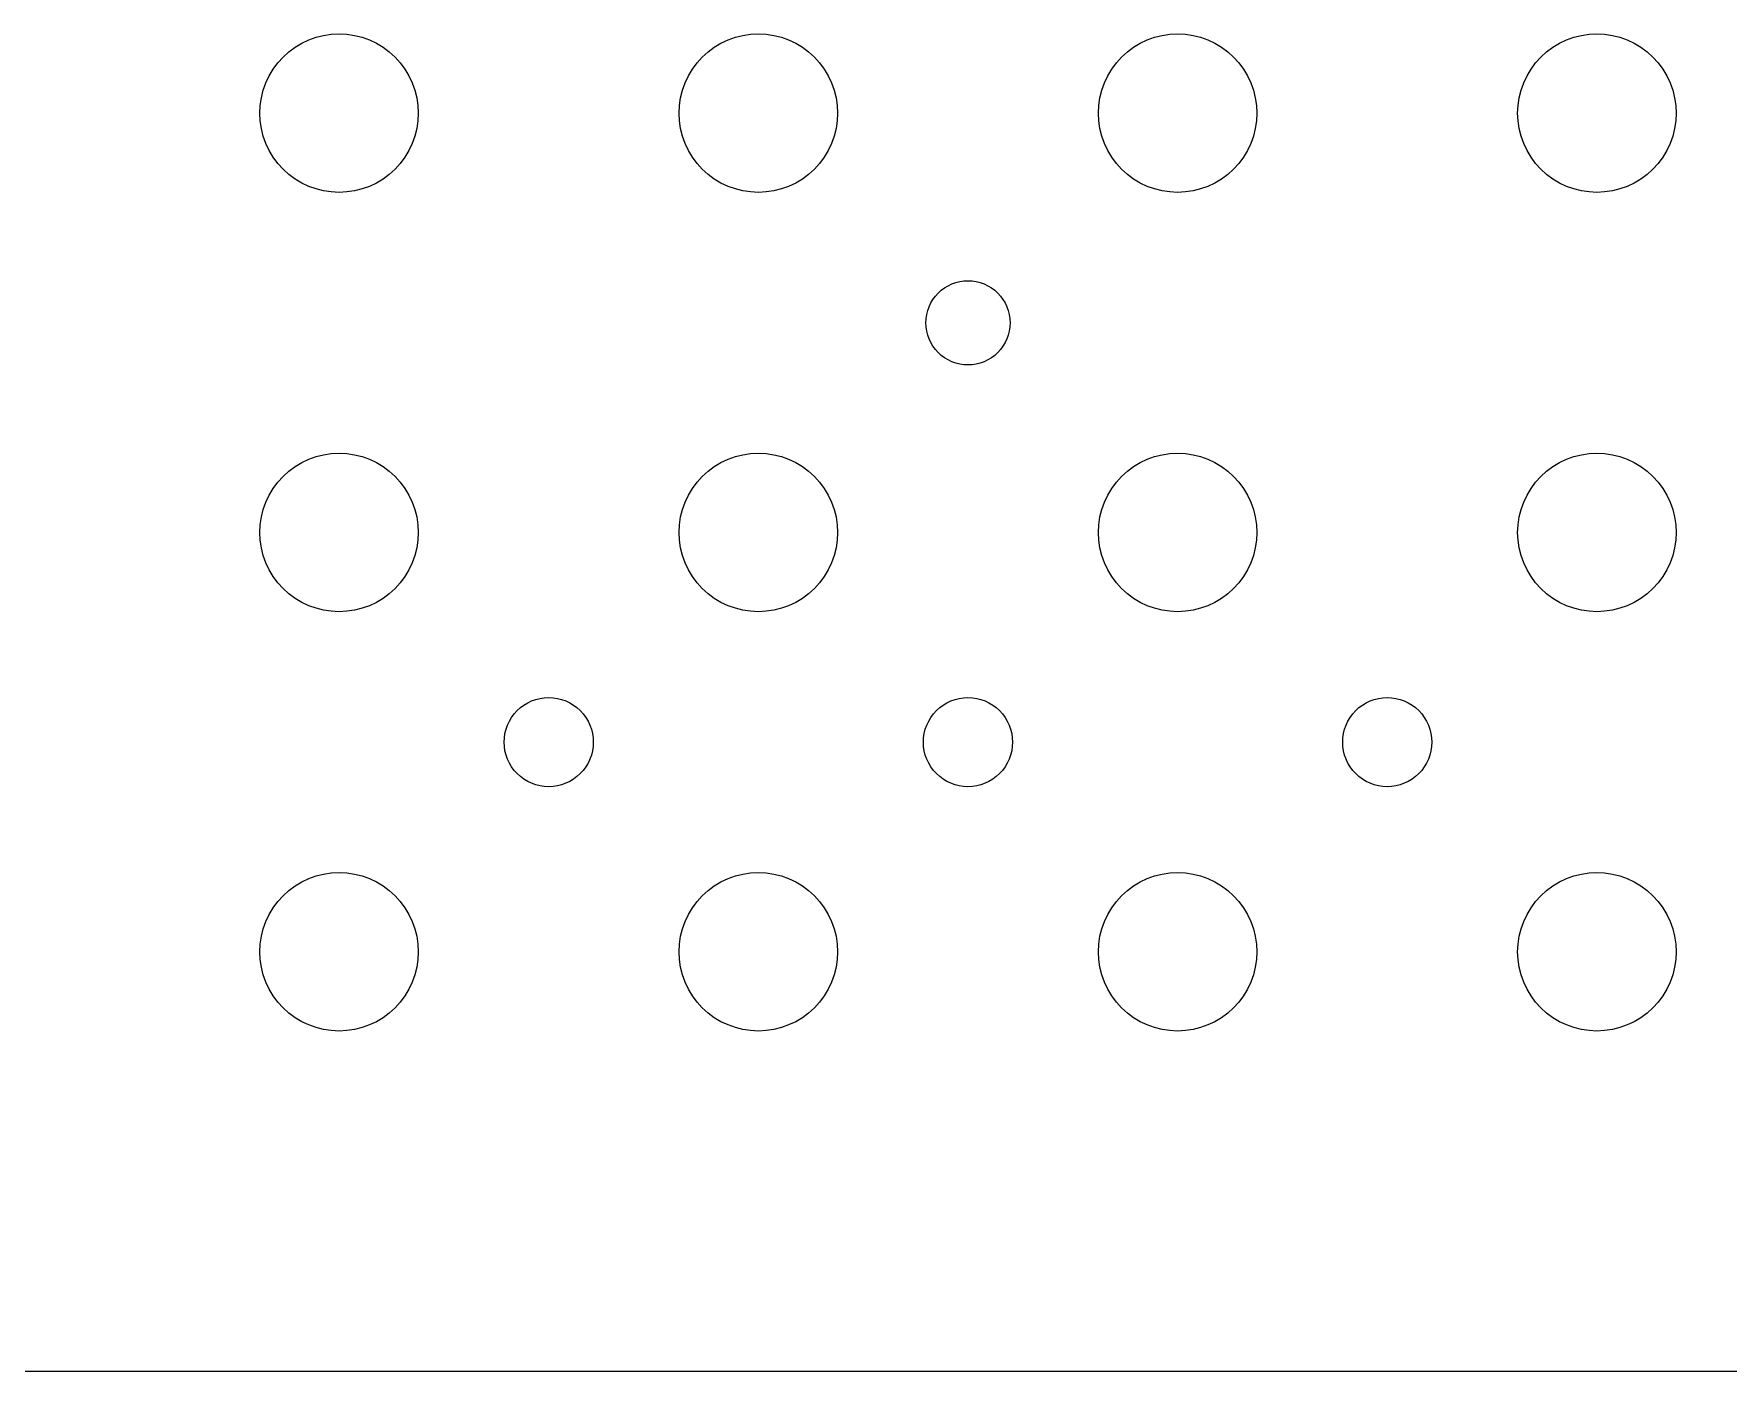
# Model space of a CAD drawing. Header units: metres. Extents: x 0 to 432, y 0 to 178.
# Drawn here: x 108.5 to 211.2, y 0 to 81 of the extents above; entities that cross this region are included whole.
import ezdxf

# ---------------------------------------------------------------- set-up
doc = ezdxf.new("R2010")
doc.units = ezdxf.units.M

msp = doc.modelspace()

# ---------------------------------------------------------------- linework, layer by layer
for p, q in [((123.955, 79.9104), (124.333, 80.191)), ((124.333, 80.191), (124.737, 80.4332)), ((124.737, 80.4332), (125.163, 80.6346)), ((125.163, 80.6346), (125.607, 80.7933)), ((125.607, 80.7933), (126.064, 80.9078)), ((126.064, 80.9078), (126.529, 80.9769)), ((126.529, 80.9769), (127, 81)), ((127, 81), (127.47, 80.9769)), ((127.47, 80.9769), (127.936, 80.9078)), ((127.936, 80.9078), (128.393, 80.7933)), ((128.393, 80.7933), (128.837, 80.6346)), ((128.837, 80.6346), (129.263, 80.4332)), ((129.263, 80.4332), (129.667, 80.191)), ((129.667, 80.191), (130.045, 79.9104)), ((149.355, 79.9104), (149.733, 80.191)), ((149.733, 80.191), (150.137, 80.4332)), ((150.137, 80.4332), (150.563, 80.6346)), ((150.563, 80.6346), (151.007, 80.7933)), ((151.007, 80.7933), (151.464, 80.9078)), ((151.464, 80.9078), (151.93, 80.9769)), ((151.93, 80.9769), (152.4, 81)), ((152.4, 81), (152.87, 80.9769)), ((152.87, 80.9769), (153.336, 80.9078)), ((153.336, 80.9078), (153.793, 80.7933)), ((153.793, 80.7933), (154.237, 80.6346)), ((154.237, 80.6346), (154.663, 80.4332)), ((154.663, 80.4332), (155.067, 80.191)), ((155.067, 80.191), (155.445, 79.9104)), ((174.755, 79.9104), (175.133, 80.191)), ((175.133, 80.191), (175.537, 80.4332)), ((175.537, 80.4332), (175.963, 80.6346)), ((175.963, 80.6346), (176.407, 80.7933)), ((176.407, 80.7933), (176.864, 80.9078)), ((176.864, 80.9078), (177.329, 80.9769)), ((177.329, 80.9769), (177.8, 81)), ((177.8, 81), (178.27, 80.9769)), ((178.27, 80.9769), (178.736, 80.9078)), ((178.736, 80.9078), (179.193, 80.7933)), ((179.193, 80.7933), (179.637, 80.6346)), ((179.637, 80.6346), (180.063, 80.4332)), ((180.063, 80.4332), (180.467, 80.191)), ((180.467, 80.191), (180.845, 79.9104)), ((200.155, 79.9104), (200.533, 80.191)), ((200.533, 80.191), (200.937, 80.4332)), ((200.937, 80.4332), (201.363, 80.6346)), ((201.363, 80.6346), (201.807, 80.7933)), ((201.807, 80.7933), (202.264, 80.9078)), ((202.264, 80.9078), (202.73, 80.9769)), ((202.73, 80.9769), (203.2, 81)), ((203.2, 81), (203.67, 80.9769)), ((203.67, 80.9769), (204.136, 80.9078)), ((204.136, 80.9078), (204.593, 80.7933)), ((204.593, 80.7933), (205.037, 80.6346)), ((205.037, 80.6346), (205.463, 80.4332)), ((205.463, 80.4332), (205.867, 80.191)), ((205.867, 80.191), (206.245, 79.9104)), ((123.009, 78.8667), (123.29, 79.2451)), ((123.29, 79.2451), (123.606, 79.5941)), ((123.606, 79.5941), (123.955, 79.9104)), ((130.045, 79.9104), (130.394, 79.5941)), ((130.394, 79.5941), (130.71, 79.2451)), ((130.71, 79.2451), (130.991, 78.8667)), ((148.409, 78.8667), (148.69, 79.2451)), ((148.69, 79.2451), (149.006, 79.5941)), ((149.006, 79.5941), (149.355, 79.9104)), ((155.445, 79.9104), (155.794, 79.5941)), ((155.794, 79.5941), (156.11, 79.2451)), ((156.11, 79.2451), (156.391, 78.8667)), ((173.809, 78.8667), (174.09, 79.2451)), ((174.09, 79.2451), (174.406, 79.5941)), ((174.406, 79.5941), (174.755, 79.9104)), ((180.845, 79.9104), (181.194, 79.5941)), ((181.194, 79.5941), (181.51, 79.2451)), ((181.51, 79.2451), (181.791, 78.8667)), ((199.209, 78.8667), (199.49, 79.2451)), ((199.49, 79.2451), (199.806, 79.5941)), ((199.806, 79.5941), (200.155, 79.9104)), ((206.245, 79.9104), (206.594, 79.5941)), ((206.594, 79.5941), (206.91, 79.2451)), ((206.91, 79.2451), (207.191, 78.8667)), ((122.407, 77.5934), (122.565, 78.0369)), ((122.565, 78.0369), (122.767, 78.4627)), ((122.767, 78.4627), (123.009, 78.8667)), ((130.991, 78.8667), (131.233, 78.4627)), ((131.233, 78.4627), (131.435, 78.0369)), ((131.435, 78.0369), (131.593, 77.5934)), ((147.807, 77.5934), (147.965, 78.0369)), ((147.965, 78.0369), (148.167, 78.4627)), ((148.167, 78.4627), (148.409, 78.8667)), ((156.391, 78.8667), (156.633, 78.4627)), ((156.633, 78.4627), (156.835, 78.0369)), ((156.835, 78.0369), (156.993, 77.5934)), ((173.207, 77.5934), (173.365, 78.0369)), ((173.365, 78.0369), (173.567, 78.4627)), ((173.567, 78.4627), (173.809, 78.8667)), ((181.791, 78.8667), (182.033, 78.4627)), ((182.033, 78.4627), (182.235, 78.0369)), ((182.235, 78.0369), (182.393, 77.5934)), ((198.607, 77.5934), (198.765, 78.0369)), ((198.765, 78.0369), (198.967, 78.4627)), ((198.967, 78.4627), (199.209, 78.8667)), ((207.191, 78.8667), (207.433, 78.4627)), ((207.433, 78.4627), (207.635, 78.0369)), ((207.635, 78.0369), (207.793, 77.5934)), ((122.223, 76.6705), (122.292, 77.1364)), ((122.292, 77.1364), (122.407, 77.5934)), ((131.593, 77.5934), (131.708, 77.1364)), ((131.708, 77.1364), (131.777, 76.6705)), ((147.623, 76.6705), (147.692, 77.1364)), ((147.692, 77.1364), (147.807, 77.5934)), ((156.993, 77.5934), (157.108, 77.1364)), ((157.108, 77.1364), (157.177, 76.6705)), ((173.023, 76.6705), (173.092, 77.1364)), ((173.092, 77.1364), (173.207, 77.5934)), ((182.393, 77.5934), (182.508, 77.1364)), ((182.508, 77.1364), (182.577, 76.6705)), ((198.423, 76.6705), (198.492, 77.1364)), ((198.492, 77.1364), (198.607, 77.5934)), ((207.793, 77.5934), (207.908, 77.1364)), ((207.908, 77.1364), (207.977, 76.6705)), ((122.2, 76.2), (122.223, 76.6705)), ((122.223, 75.7295), (122.2, 76.2)), ((131.777, 76.6705), (131.8, 76.2)), ((131.8, 76.2), (131.777, 75.7295)), ((147.6, 76.2), (147.623, 76.6705)), ((147.623, 75.7295), (147.6, 76.2)), ((157.177, 76.6705), (157.2, 76.2)), ((157.2, 76.2), (157.177, 75.7295)), ((173, 76.2), (173.023, 76.6705)), ((173.023, 75.7295), (173, 76.2)), ((182.577, 76.6705), (182.6, 76.2)), ((182.6, 76.2), (182.577, 75.7295)), ((198.4, 76.2), (198.423, 76.6705)), ((198.423, 75.7295), (198.4, 76.2)), ((207.977, 76.6705), (208, 76.2)), ((208, 76.2), (207.977, 75.7295)), ((122.292, 75.2636), (122.223, 75.7295)), ((122.407, 74.8066), (122.292, 75.2636)), ((131.708, 75.2636), (131.593, 74.8066)), ((131.777, 75.7295), (131.708, 75.2636)), ((147.692, 75.2636), (147.623, 75.7295)), ((147.807, 74.8066), (147.692, 75.2636)), ((157.108, 75.2636), (156.993, 74.8066)), ((157.177, 75.7295), (157.108, 75.2636)), ((173.092, 75.2636), (173.023, 75.7295)), ((173.207, 74.8066), (173.092, 75.2636)), ((182.508, 75.2636), (182.393, 74.8066)), ((182.577, 75.7295), (182.508, 75.2636)), ((198.492, 75.2636), (198.423, 75.7295)), ((198.607, 74.8066), (198.492, 75.2636)), ((207.908, 75.2636), (207.793, 74.8066)), ((207.977, 75.7295), (207.908, 75.2636)), ((122.565, 74.3631), (122.407, 74.8066)), ((122.767, 73.9373), (122.565, 74.3631)), ((123.009, 73.5332), (122.767, 73.9373)), ((131.233, 73.9373), (130.991, 73.5332)), ((131.435, 74.3631), (131.233, 73.9373)), ((131.593, 74.8066), (131.435, 74.3631)), ((147.965, 74.3631), (147.807, 74.8066)), ((148.167, 73.9373), (147.965, 74.3631)), ((148.409, 73.5332), (148.167, 73.9373)), ((156.633, 73.9373), (156.391, 73.5332)), ((156.835, 74.3631), (156.633, 73.9373)), ((156.993, 74.8066), (156.835, 74.3631)), ((173.365, 74.3631), (173.207, 74.8066)), ((173.567, 73.9373), (173.365, 74.3631)), ((173.809, 73.5332), (173.567, 73.9373)), ((182.033, 73.9373), (181.791, 73.5332)), ((182.235, 74.3631), (182.033, 73.9373)), ((182.393, 74.8066), (182.235, 74.3631)), ((198.765, 74.3631), (198.607, 74.8066)), ((198.967, 73.9373), (198.765, 74.3631)), ((199.209, 73.5332), (198.967, 73.9373)), ((207.433, 73.9373), (207.191, 73.5332)), ((207.635, 74.3631), (207.433, 73.9373)), ((207.793, 74.8066), (207.635, 74.3631)), ((123.29, 73.1549), (123.009, 73.5332)), ((123.606, 72.8059), (123.29, 73.1549)), ((130.71, 73.1549), (130.394, 72.8059)), ((130.991, 73.5332), (130.71, 73.1549)), ((148.69, 73.1549), (148.409, 73.5332)), ((149.006, 72.8059), (148.69, 73.1549)), ((156.11, 73.1549), (155.794, 72.8059)), ((156.391, 73.5332), (156.11, 73.1549)), ((174.09, 73.1549), (173.809, 73.5332)), ((174.406, 72.8059), (174.09, 73.1549)), ((181.51, 73.1549), (181.194, 72.8059)), ((181.791, 73.5332), (181.51, 73.1549)), ((199.49, 73.1549), (199.209, 73.5332)), ((199.806, 72.8059), (199.49, 73.1549)), ((206.91, 73.1549), (206.594, 72.8059)), ((207.191, 73.5332), (206.91, 73.1549)), ((123.955, 72.4895), (123.606, 72.8059)), ((124.333, 72.2089), (123.955, 72.4895)), ((124.737, 71.9668), (124.333, 72.2089)), ((125.163, 71.7654), (124.737, 71.9668)), ((129.263, 71.9668), (128.837, 71.7654)), ((129.667, 72.2089), (129.263, 71.9668)), ((130.045, 72.4895), (129.667, 72.2089)), ((130.394, 72.8059), (130.045, 72.4895)), ((149.355, 72.4895), (149.006, 72.8059)), ((149.733, 72.2089), (149.355, 72.4895)), ((150.137, 71.9668), (149.733, 72.2089)), ((150.563, 71.7654), (150.137, 71.9668)), ((154.663, 71.9668), (154.237, 71.7654)), ((155.067, 72.2089), (154.663, 71.9668)), ((155.445, 72.4895), (155.067, 72.2089)), ((155.794, 72.8059), (155.445, 72.4895)), ((174.755, 72.4895), (174.406, 72.8059)), ((175.133, 72.2089), (174.755, 72.4895)), ((175.537, 71.9668), (175.133, 72.2089)), ((175.963, 71.7654), (175.537, 71.9668)), ((180.063, 71.9668), (179.637, 71.7654)), ((180.467, 72.2089), (180.063, 71.9668)), ((180.845, 72.4895), (180.467, 72.2089)), ((181.194, 72.8059), (180.845, 72.4895)), ((200.155, 72.4895), (199.806, 72.8059)), ((200.533, 72.2089), (200.155, 72.4895)), ((200.937, 71.9668), (200.533, 72.2089)), ((201.363, 71.7654), (200.937, 71.9668)), ((205.463, 71.9668), (205.037, 71.7654)), ((205.867, 72.2089), (205.463, 71.9668)), ((206.245, 72.4895), (205.867, 72.2089)), ((206.594, 72.8059), (206.245, 72.4895)), ((125.607, 71.6067), (125.163, 71.7654)), ((126.064, 71.4922), (125.607, 71.6067)), ((126.529, 71.4231), (126.064, 71.4922)), ((127, 71.4), (126.529, 71.4231)), ((127.47, 71.4231), (127, 71.4)), ((127.936, 71.4922), (127.47, 71.4231)), ((128.393, 71.6067), (127.936, 71.4922)), ((128.837, 71.7654), (128.393, 71.6067)), ((151.007, 71.6067), (150.563, 71.7654)), ((151.464, 71.4922), (151.007, 71.6067)), ((151.93, 71.4231), (151.464, 71.4922)), ((152.4, 71.4), (151.93, 71.4231)), ((152.87, 71.4231), (152.4, 71.4)), ((153.336, 71.4922), (152.87, 71.4231)), ((153.793, 71.6067), (153.336, 71.4922)), ((154.237, 71.7654), (153.793, 71.6067)), ((176.407, 71.6067), (175.963, 71.7654)), ((176.864, 71.4922), (176.407, 71.6067)), ((177.329, 71.4231), (176.864, 71.4922)), ((177.8, 71.4), (177.329, 71.4231)), ((178.27, 71.4231), (177.8, 71.4)), ((178.736, 71.4922), (178.27, 71.4231)), ((179.193, 71.6067), (178.736, 71.4922)), ((179.637, 71.7654), (179.193, 71.6067)), ((201.807, 71.6067), (201.363, 71.7654)), ((202.264, 71.4922), (201.807, 71.6067)), ((202.73, 71.4231), (202.264, 71.4922)), ((203.2, 71.4), (202.73, 71.4231)), ((203.67, 71.4231), (203.2, 71.4)), ((204.136, 71.4922), (203.67, 71.4231)), ((204.593, 71.6067), (204.136, 71.4922)), ((205.037, 71.7654), (204.593, 71.6067)), ((163.683, 65.6202), (163.898, 65.7489)), ((163.898, 65.7489), (164.124, 65.8559)), ((164.124, 65.8559), (164.36, 65.9402)), ((164.36, 65.9402), (164.603, 66.001)), ((164.603, 66.001), (164.85, 66.0377)), ((164.85, 66.0377), (165.1, 66.05)), ((165.1, 66.05), (165.35, 66.0377)), ((165.35, 66.0377), (165.597, 66.001)), ((165.597, 66.001), (165.84, 65.9402)), ((165.84, 65.9402), (166.076, 65.8559)), ((166.076, 65.8559), (166.302, 65.7489)), ((166.302, 65.7489), (166.517, 65.6202)), ((162.744, 64.4758), (162.851, 64.7021)), ((162.851, 64.7021), (162.98, 64.9167)), ((162.98, 64.9167), (163.129, 65.1177)), ((163.129, 65.1177), (163.297, 65.3031)), ((163.297, 65.3031), (163.482, 65.4712)), ((163.482, 65.4712), (163.683, 65.6202)), ((166.517, 65.6202), (166.718, 65.4712)), ((166.718, 65.4712), (166.903, 65.3031)), ((166.903, 65.3031), (167.071, 65.1177)), ((167.071, 65.1177), (167.22, 64.9167)), ((167.22, 64.9167), (167.349, 64.7021)), ((167.349, 64.7021), (167.456, 64.4758)), ((162.55, 63.5), (162.562, 63.7499)), ((162.562, 63.7499), (162.599, 63.9975)), ((162.599, 63.9975), (162.66, 64.2402)), ((162.66, 64.2402), (162.744, 64.4758)), ((167.456, 64.4758), (167.54, 64.2402)), ((167.54, 64.2402), (167.601, 63.9975)), ((167.601, 63.9975), (167.638, 63.7499)), ((167.638, 63.7499), (167.65, 63.5)), ((162.562, 63.25), (162.55, 63.5)), ((162.599, 63.0025), (162.562, 63.25)), ((162.66, 62.7598), (162.599, 63.0025)), ((162.744, 62.5242), (162.66, 62.7598)), ((167.54, 62.7598), (167.456, 62.5242)), ((167.601, 63.0025), (167.54, 62.7598)), ((167.638, 63.25), (167.601, 63.0025)), ((167.65, 63.5), (167.638, 63.25)), ((162.851, 62.2979), (162.744, 62.5242)), ((162.98, 62.0833), (162.851, 62.2979)), ((163.129, 61.8823), (162.98, 62.0833)), ((163.297, 61.6969), (163.129, 61.8823)), ((163.482, 61.5288), (163.297, 61.6969)), ((166.903, 61.6969), (166.718, 61.5288)), ((167.071, 61.8823), (166.903, 61.6969)), ((167.22, 62.0833), (167.071, 61.8823)), ((167.349, 62.2979), (167.22, 62.0833)), ((167.456, 62.5242), (167.349, 62.2979)), ((163.683, 61.3797), (163.482, 61.5288)), ((163.898, 61.2511), (163.683, 61.3797)), ((164.124, 61.1441), (163.898, 61.2511)), ((164.36, 61.0598), (164.124, 61.1441)), ((164.603, 60.999), (164.36, 61.0598)), ((164.85, 60.9623), (164.603, 60.999)), ((165.1, 60.95), (164.85, 60.9623)), ((165.35, 60.9623), (165.1, 60.95)), ((165.597, 60.999), (165.35, 60.9623)), ((165.84, 61.0598), (165.597, 60.999)), ((166.076, 61.1441), (165.84, 61.0598)), ((166.302, 61.2511), (166.076, 61.1441)), ((166.517, 61.3797), (166.302, 61.2511)), ((166.718, 61.5288), (166.517, 61.3797)), ((125.607, 55.3933), (126.064, 55.5078)), ((126.064, 55.5078), (126.529, 55.5769)), ((126.529, 55.5769), (127, 55.6)), ((127, 55.6), (127.47, 55.5769)), ((127.47, 55.5769), (127.936, 55.5078)), ((127.936, 55.5078), (128.393, 55.3933)), ((151.007, 55.3933), (151.464, 55.5078)), ((151.464, 55.5078), (151.93, 55.5769)), ((151.93, 55.5769), (152.4, 55.6)), ((152.4, 55.6), (152.87, 55.5769)), ((152.87, 55.5769), (153.336, 55.5078)), ((153.336, 55.5078), (153.793, 55.3933)), ((176.407, 55.3933), (176.864, 55.5078)), ((176.864, 55.5078), (177.329, 55.5769)), ((177.329, 55.5769), (177.8, 55.6)), ((177.8, 55.6), (178.27, 55.5769)), ((178.27, 55.5769), (178.736, 55.5078)), ((178.736, 55.5078), (179.193, 55.3933)), ((201.807, 55.3933), (202.264, 55.5078)), ((202.264, 55.5078), (202.73, 55.5769)), ((202.73, 55.5769), (203.2, 55.6)), ((203.2, 55.6), (203.67, 55.5769)), ((203.67, 55.5769), (204.136, 55.5078)), ((204.136, 55.5078), (204.593, 55.3933)), ((123.606, 54.1941), (123.955, 54.5104)), ((123.955, 54.5104), (124.333, 54.791)), ((124.333, 54.791), (124.737, 55.0332)), ((124.737, 55.0332), (125.163, 55.2346)), ((125.163, 55.2346), (125.607, 55.3933)), ((128.393, 55.3933), (128.837, 55.2346)), ((128.837, 55.2346), (129.263, 55.0332)), ((129.263, 55.0332), (129.667, 54.791)), ((129.667, 54.791), (130.045, 54.5104)), ((130.045, 54.5104), (130.394, 54.1941)), ((149.006, 54.1941), (149.355, 54.5104)), ((149.355, 54.5104), (149.733, 54.791)), ((149.733, 54.791), (150.137, 55.0332)), ((150.137, 55.0332), (150.563, 55.2346)), ((150.563, 55.2346), (151.007, 55.3933)), ((153.793, 55.3933), (154.237, 55.2346)), ((154.237, 55.2346), (154.663, 55.0332)), ((154.663, 55.0332), (155.067, 54.791)), ((155.067, 54.791), (155.445, 54.5104)), ((155.445, 54.5104), (155.794, 54.1941)), ((174.406, 54.1941), (174.755, 54.5104)), ((174.755, 54.5104), (175.133, 54.791)), ((175.133, 54.791), (175.537, 55.0332)), ((175.537, 55.0332), (175.963, 55.2346)), ((175.963, 55.2346), (176.407, 55.3933)), ((179.193, 55.3933), (179.637, 55.2346)), ((179.637, 55.2346), (180.063, 55.0332)), ((180.063, 55.0332), (180.467, 54.791)), ((180.467, 54.791), (180.845, 54.5104)), ((180.845, 54.5104), (181.194, 54.1941)), ((199.806, 54.1941), (200.155, 54.5104)), ((200.155, 54.5104), (200.533, 54.791)), ((200.533, 54.791), (200.937, 55.0332)), ((200.937, 55.0332), (201.363, 55.2346)), ((201.363, 55.2346), (201.807, 55.3933)), ((204.593, 55.3933), (205.037, 55.2346)), ((205.037, 55.2346), (205.463, 55.0332)), ((205.463, 55.0332), (205.867, 54.791)), ((205.867, 54.791), (206.245, 54.5104)), ((206.245, 54.5104), (206.594, 54.1941)), ((122.767, 53.0627), (123.009, 53.4667)), ((123.009, 53.4667), (123.29, 53.8451)), ((123.29, 53.8451), (123.606, 54.1941)), ((130.394, 54.1941), (130.71, 53.8451)), ((130.71, 53.8451), (130.991, 53.4667)), ((130.991, 53.4667), (131.233, 53.0627)), ((148.167, 53.0627), (148.409, 53.4667)), ((148.409, 53.4667), (148.69, 53.8451)), ((148.69, 53.8451), (149.006, 54.1941)), ((155.794, 54.1941), (156.11, 53.8451)), ((156.11, 53.8451), (156.391, 53.4667)), ((156.391, 53.4667), (156.633, 53.0627)), ((173.567, 53.0627), (173.809, 53.4667)), ((173.809, 53.4667), (174.09, 53.8451)), ((174.09, 53.8451), (174.406, 54.1941)), ((181.194, 54.1941), (181.51, 53.8451)), ((181.51, 53.8451), (181.791, 53.4667)), ((181.791, 53.4667), (182.033, 53.0627)), ((198.967, 53.0627), (199.209, 53.4667)), ((199.209, 53.4667), (199.49, 53.8451)), ((199.49, 53.8451), (199.806, 54.1941)), ((206.594, 54.1941), (206.91, 53.8451)), ((206.91, 53.8451), (207.191, 53.4667)), ((207.191, 53.4667), (207.433, 53.0627)), ((122.407, 52.1934), (122.565, 52.6369)), ((122.565, 52.6369), (122.767, 53.0627)), ((131.233, 53.0627), (131.435, 52.6369)), ((131.435, 52.6369), (131.593, 52.1934)), ((147.807, 52.1934), (147.965, 52.6369)), ((147.965, 52.6369), (148.167, 53.0627)), ((156.633, 53.0627), (156.835, 52.6369)), ((156.835, 52.6369), (156.993, 52.1934)), ((173.207, 52.1934), (173.365, 52.6369)), ((173.365, 52.6369), (173.567, 53.0627)), ((182.033, 53.0627), (182.235, 52.6369)), ((182.235, 52.6369), (182.393, 52.1934)), ((198.607, 52.1934), (198.765, 52.6369)), ((198.765, 52.6369), (198.967, 53.0627)), ((207.433, 53.0627), (207.635, 52.6369)), ((207.635, 52.6369), (207.793, 52.1934)), ((122.223, 51.2705), (122.292, 51.7364)), ((122.292, 51.7364), (122.407, 52.1934)), ((131.593, 52.1934), (131.708, 51.7364)), ((131.708, 51.7364), (131.777, 51.2705)), ((147.623, 51.2705), (147.692, 51.7364)), ((147.692, 51.7364), (147.807, 52.1934)), ((156.993, 52.1934), (157.108, 51.7364)), ((157.108, 51.7364), (157.177, 51.2705)), ((173.023, 51.2705), (173.092, 51.7364)), ((173.092, 51.7364), (173.207, 52.1934)), ((182.393, 52.1934), (182.508, 51.7364)), ((182.508, 51.7364), (182.577, 51.2705)), ((198.423, 51.2705), (198.492, 51.7364)), ((198.492, 51.7364), (198.607, 52.1934)), ((207.793, 52.1934), (207.908, 51.7364)), ((207.908, 51.7364), (207.977, 51.2705)), ((122.2, 50.8), (122.223, 51.2705)), ((122.223, 50.3295), (122.2, 50.8)), ((122.292, 49.8636), (122.223, 50.3295)), ((131.777, 50.3295), (131.708, 49.8636)), ((131.777, 51.2705), (131.8, 50.8)), ((131.8, 50.8), (131.777, 50.3295)), ((147.6, 50.8), (147.623, 51.2705)), ((147.623, 50.3295), (147.6, 50.8)), ((147.692, 49.8636), (147.623, 50.3295)), ((157.177, 50.3295), (157.108, 49.8636)), ((157.177, 51.2705), (157.2, 50.8)), ((157.2, 50.8), (157.177, 50.3295)), ((173, 50.8), (173.023, 51.2705)), ((173.023, 50.3295), (173, 50.8)), ((173.092, 49.8636), (173.023, 50.3295)), ((182.577, 50.3295), (182.508, 49.8636)), ((182.577, 51.2705), (182.6, 50.8)), ((182.6, 50.8), (182.577, 50.3295)), ((198.4, 50.8), (198.423, 51.2705)), ((198.423, 50.3295), (198.4, 50.8)), ((198.492, 49.8636), (198.423, 50.3295)), ((207.977, 50.3295), (207.908, 49.8636)), ((207.977, 51.2705), (208, 50.8)), ((208, 50.8), (207.977, 50.3295)), ((122.407, 49.4066), (122.292, 49.8636)), ((122.565, 48.9631), (122.407, 49.4066)), ((131.593, 49.4066), (131.435, 48.9631)), ((131.708, 49.8636), (131.593, 49.4066)), ((147.807, 49.4066), (147.692, 49.8636)), ((147.965, 48.9631), (147.807, 49.4066)), ((156.993, 49.4066), (156.835, 48.9631)), ((157.108, 49.8636), (156.993, 49.4066)), ((173.207, 49.4066), (173.092, 49.8636)), ((173.365, 48.9631), (173.207, 49.4066)), ((182.393, 49.4066), (182.235, 48.9631)), ((182.508, 49.8636), (182.393, 49.4066)), ((198.607, 49.4066), (198.492, 49.8636)), ((198.765, 48.9631), (198.607, 49.4066)), ((207.793, 49.4066), (207.635, 48.9631)), ((207.908, 49.8636), (207.793, 49.4066)), ((122.767, 48.5373), (122.565, 48.9631)), ((123.009, 48.1333), (122.767, 48.5373)), ((131.233, 48.5373), (130.991, 48.1333)), ((131.435, 48.9631), (131.233, 48.5373)), ((148.167, 48.5373), (147.965, 48.9631)), ((148.409, 48.1333), (148.167, 48.5373)), ((156.633, 48.5373), (156.391, 48.1333)), ((156.835, 48.9631), (156.633, 48.5373)), ((173.567, 48.5373), (173.365, 48.9631)), ((173.809, 48.1333), (173.567, 48.5373)), ((182.033, 48.5373), (181.791, 48.1333)), ((182.235, 48.9631), (182.033, 48.5373)), ((198.967, 48.5373), (198.765, 48.9631)), ((199.209, 48.1333), (198.967, 48.5373)), ((207.433, 48.5373), (207.191, 48.1333)), ((207.635, 48.9631), (207.433, 48.5373)), ((123.29, 47.7549), (123.009, 48.1333)), ((123.606, 47.4059), (123.29, 47.7549)), ((123.955, 47.0895), (123.606, 47.4059)), ((130.394, 47.4059), (130.045, 47.0895)), ((130.71, 47.7549), (130.394, 47.4059)), ((130.991, 48.1333), (130.71, 47.7549)), ((148.69, 47.7549), (148.409, 48.1333)), ((149.006, 47.4059), (148.69, 47.7549)), ((149.355, 47.0895), (149.006, 47.4059)), ((155.794, 47.4059), (155.445, 47.0895)), ((156.11, 47.7549), (155.794, 47.4059)), ((156.391, 48.1333), (156.11, 47.7549)), ((174.09, 47.7549), (173.809, 48.1333)), ((174.406, 47.4059), (174.09, 47.7549)), ((174.755, 47.0895), (174.406, 47.4059)), ((181.194, 47.4059), (180.845, 47.0895)), ((181.51, 47.7549), (181.194, 47.4059)), ((181.791, 48.1333), (181.51, 47.7549)), ((199.49, 47.7549), (199.209, 48.1333)), ((199.806, 47.4059), (199.49, 47.7549)), ((200.155, 47.0895), (199.806, 47.4059)), ((206.594, 47.4059), (206.245, 47.0895)), ((206.91, 47.7549), (206.594, 47.4059)), ((207.191, 48.1333), (206.91, 47.7549)), ((124.333, 46.8089), (123.955, 47.0895)), ((124.737, 46.5668), (124.333, 46.8089)), ((125.163, 46.3654), (124.737, 46.5668)), ((125.607, 46.2067), (125.163, 46.3654)), ((126.064, 46.0922), (125.607, 46.2067)), ((128.393, 46.2067), (127.936, 46.0922)), ((128.837, 46.3654), (128.393, 46.2067)), ((129.263, 46.5668), (128.837, 46.3654)), ((129.667, 46.8089), (129.263, 46.5668)), ((130.045, 47.0895), (129.667, 46.8089)), ((149.733, 46.8089), (149.355, 47.0895)), ((150.137, 46.5668), (149.733, 46.8089)), ((150.563, 46.3654), (150.137, 46.5668)), ((151.007, 46.2067), (150.563, 46.3654)), ((151.464, 46.0922), (151.007, 46.2067)), ((153.793, 46.2067), (153.336, 46.0922)), ((154.237, 46.3654), (153.793, 46.2067)), ((154.663, 46.5668), (154.237, 46.3654)), ((155.067, 46.8089), (154.663, 46.5668)), ((155.445, 47.0895), (155.067, 46.8089)), ((175.133, 46.8089), (174.755, 47.0895)), ((175.537, 46.5668), (175.133, 46.8089)), ((175.963, 46.3654), (175.537, 46.5668)), ((176.407, 46.2067), (175.963, 46.3654)), ((176.864, 46.0922), (176.407, 46.2067)), ((179.193, 46.2067), (178.736, 46.0922)), ((179.637, 46.3654), (179.193, 46.2067)), ((180.063, 46.5668), (179.637, 46.3654)), ((180.467, 46.8089), (180.063, 46.5668)), ((180.845, 47.0895), (180.467, 46.8089)), ((200.533, 46.8089), (200.155, 47.0895)), ((200.937, 46.5668), (200.533, 46.8089)), ((201.363, 46.3654), (200.937, 46.5668)), ((201.807, 46.2067), (201.363, 46.3654)), ((202.264, 46.0922), (201.807, 46.2067)), ((204.593, 46.2067), (204.136, 46.0922)), ((205.037, 46.3654), (204.593, 46.2067)), ((205.463, 46.5668), (205.037, 46.3654)), ((205.867, 46.8089), (205.463, 46.5668)), ((206.245, 47.0895), (205.867, 46.8089)), ((126.529, 46.0231), (126.064, 46.0922)), ((127, 46), (126.529, 46.0231)), ((127.47, 46.0231), (127, 46)), ((127.936, 46.0922), (127.47, 46.0231)), ((151.93, 46.0231), (151.464, 46.0922)), ((152.4, 46), (151.93, 46.0231)), ((152.87, 46.0231), (152.4, 46)), ((153.336, 46.0922), (152.87, 46.0231)), ((177.329, 46.0231), (176.864, 46.0922)), ((177.8, 46), (177.329, 46.0231)), ((178.27, 46.0231), (177.8, 46)), ((178.736, 46.0922), (178.27, 46.0231)), ((202.73, 46.0231), (202.264, 46.0922)), ((203.2, 46), (202.73, 46.0231)), ((203.67, 46.0231), (203.2, 46)), ((204.136, 46.0922), (203.67, 46.0231)), ((137.791, 40.0092), (137.987, 40.1871)), ((137.987, 40.1871), (138.2, 40.345)), ((138.2, 40.345), (138.427, 40.4812)), ((138.427, 40.4812), (138.667, 40.5945)), ((138.667, 40.5945), (138.916, 40.6837)), ((138.916, 40.6837), (139.173, 40.7481)), ((139.173, 40.7481), (139.435, 40.787)), ((139.435, 40.787), (139.7, 40.8)), ((139.7, 40.8), (139.965, 40.787)), ((139.965, 40.787), (140.227, 40.7481)), ((140.227, 40.7481), (140.484, 40.6837)), ((140.484, 40.6837), (140.733, 40.5945)), ((140.733, 40.5945), (140.973, 40.4812)), ((140.973, 40.4812), (141.2, 40.345)), ((141.2, 40.345), (141.413, 40.1871)), ((141.413, 40.1871), (141.609, 40.0092)), ((163.191, 40.0092), (163.387, 40.1871)), ((163.387, 40.1871), (163.6, 40.345)), ((163.6, 40.345), (163.827, 40.4812)), ((163.827, 40.4812), (164.067, 40.5945)), ((164.067, 40.5945), (164.316, 40.6837)), ((164.316, 40.6837), (164.573, 40.7481)), ((164.573, 40.7481), (164.835, 40.787)), ((164.835, 40.787), (165.1, 40.8)), ((165.1, 40.8), (165.365, 40.787)), ((165.365, 40.787), (165.627, 40.7481)), ((165.627, 40.7481), (165.884, 40.6837)), ((165.884, 40.6837), (166.133, 40.5945)), ((166.133, 40.5945), (166.373, 40.4812)), ((166.373, 40.4812), (166.6, 40.345)), ((166.6, 40.345), (166.813, 40.1871)), ((166.813, 40.1871), (167.009, 40.0092)), ((188.591, 40.0092), (188.787, 40.1871)), ((188.787, 40.1871), (189, 40.345)), ((189, 40.345), (189.227, 40.4812)), ((189.227, 40.4812), (189.467, 40.5945)), ((189.467, 40.5945), (189.716, 40.6837)), ((189.716, 40.6837), (189.973, 40.7481)), ((189.973, 40.7481), (190.235, 40.787)), ((190.235, 40.787), (190.5, 40.8)), ((190.5, 40.8), (190.765, 40.787)), ((190.765, 40.787), (191.027, 40.7481)), ((191.027, 40.7481), (191.284, 40.6837)), ((191.284, 40.6837), (191.533, 40.5945)), ((191.533, 40.5945), (191.773, 40.4812)), ((191.773, 40.4812), (192, 40.345)), ((192, 40.345), (192.213, 40.1871)), ((192.213, 40.1871), (192.409, 40.0092)), ((137.116, 38.8838), (137.206, 39.1332)), ((137.206, 39.1332), (137.319, 39.3728)), ((137.319, 39.3728), (137.455, 39.6)), ((137.455, 39.6), (137.613, 39.8129)), ((137.613, 39.8129), (137.791, 40.0092)), ((141.609, 40.0092), (141.787, 39.8129)), ((141.787, 39.8129), (141.945, 39.6)), ((141.945, 39.6), (142.081, 39.3728)), ((142.081, 39.3728), (142.194, 39.1332)), ((142.194, 39.1332), (142.284, 38.8838)), ((162.516, 38.8838), (162.606, 39.1332)), ((162.606, 39.1332), (162.719, 39.3728)), ((162.719, 39.3728), (162.855, 39.6)), ((162.855, 39.6), (163.013, 39.8129)), ((163.013, 39.8129), (163.191, 40.0092)), ((167.009, 40.0092), (167.187, 39.8129)), ((167.187, 39.8129), (167.345, 39.6)), ((167.345, 39.6), (167.481, 39.3728)), ((167.481, 39.3728), (167.594, 39.1332)), ((167.594, 39.1332), (167.684, 38.8838)), ((187.916, 38.8838), (188.006, 39.1332)), ((188.006, 39.1332), (188.119, 39.3728)), ((188.119, 39.3728), (188.255, 39.6)), ((188.255, 39.6), (188.413, 39.8129)), ((188.413, 39.8129), (188.591, 40.0092)), ((192.409, 40.0092), (192.587, 39.8129)), ((192.587, 39.8129), (192.745, 39.6)), ((192.745, 39.6), (192.881, 39.3728)), ((192.881, 39.3728), (192.994, 39.1332)), ((192.994, 39.1332), (193.084, 38.8838)), ((137, 38.1), (137.013, 38.3646)), ((137.013, 37.8353), (137, 38.1)), ((137.013, 38.3646), (137.052, 38.6267)), ((137.052, 38.6267), (137.116, 38.8838)), ((142.284, 38.8838), (142.348, 38.6267)), ((142.348, 38.6267), (142.387, 38.3646)), ((142.387, 38.3646), (142.4, 38.1)), ((142.4, 38.1), (142.387, 37.8353)), ((162.4, 38.1), (162.413, 38.3646)), ((162.413, 37.8353), (162.4, 38.1)), ((162.413, 38.3646), (162.452, 38.6267)), ((162.452, 38.6267), (162.516, 38.8838)), ((167.684, 38.8838), (167.748, 38.6267)), ((167.748, 38.6267), (167.787, 38.3646)), ((167.787, 38.3646), (167.8, 38.1)), ((167.8, 38.1), (167.787, 37.8353)), ((187.8, 38.1), (187.813, 38.3646)), ((187.813, 37.8353), (187.8, 38.1)), ((187.813, 38.3646), (187.852, 38.6267)), ((187.852, 38.6267), (187.916, 38.8838)), ((193.084, 38.8838), (193.148, 38.6267)), ((193.148, 38.6267), (193.187, 38.3646)), ((193.187, 38.3646), (193.2, 38.1)), ((193.2, 38.1), (193.187, 37.8353)), ((137.052, 37.5732), (137.013, 37.8353)), ((137.116, 37.3162), (137.052, 37.5732)), ((137.206, 37.0667), (137.116, 37.3162)), ((137.319, 36.8272), (137.206, 37.0667)), ((142.194, 37.0667), (142.081, 36.8272)), ((142.284, 37.3162), (142.194, 37.0667)), ((142.348, 37.5732), (142.284, 37.3162)), ((142.387, 37.8353), (142.348, 37.5732)), ((162.452, 37.5732), (162.413, 37.8353)), ((162.516, 37.3162), (162.452, 37.5732)), ((162.606, 37.0667), (162.516, 37.3162)), ((162.719, 36.8272), (162.606, 37.0667)), ((167.594, 37.0667), (167.481, 36.8272)), ((167.684, 37.3162), (167.594, 37.0667)), ((167.748, 37.5732), (167.684, 37.3162)), ((167.787, 37.8353), (167.748, 37.5732)), ((187.852, 37.5732), (187.813, 37.8353)), ((187.916, 37.3162), (187.852, 37.5732)), ((188.006, 37.0667), (187.916, 37.3162)), ((188.119, 36.8272), (188.006, 37.0667)), ((192.994, 37.0667), (192.881, 36.8272)), ((193.084, 37.3162), (192.994, 37.0667)), ((193.148, 37.5732), (193.084, 37.3162)), ((193.187, 37.8353), (193.148, 37.5732)), ((137.455, 36.6), (137.319, 36.8272)), ((137.613, 36.3871), (137.455, 36.6)), ((137.791, 36.1908), (137.613, 36.3871)), ((137.987, 36.0129), (137.791, 36.1908)), ((138.2, 35.855), (137.987, 36.0129)), ((141.413, 36.0129), (141.2, 35.855)), ((141.609, 36.1908), (141.413, 36.0129)), ((141.787, 36.3871), (141.609, 36.1908)), ((141.945, 36.6), (141.787, 36.3871)), ((142.081, 36.8272), (141.945, 36.6)), ((162.855, 36.6), (162.719, 36.8272)), ((163.013, 36.3871), (162.855, 36.6)), ((163.191, 36.1908), (163.013, 36.3871)), ((163.387, 36.0129), (163.191, 36.1908)), ((163.6, 35.855), (163.387, 36.0129)), ((166.813, 36.0129), (166.6, 35.855)), ((167.009, 36.1908), (166.813, 36.0129)), ((167.187, 36.3871), (167.009, 36.1908)), ((167.345, 36.6), (167.187, 36.3871)), ((167.481, 36.8272), (167.345, 36.6)), ((188.255, 36.6), (188.119, 36.8272)), ((188.413, 36.3871), (188.255, 36.6)), ((188.591, 36.1908), (188.413, 36.3871)), ((188.787, 36.0129), (188.591, 36.1908)), ((189, 35.855), (188.787, 36.0129)), ((192.213, 36.0129), (192, 35.855)), ((192.409, 36.1908), (192.213, 36.0129)), ((192.587, 36.3871), (192.409, 36.1908)), ((192.745, 36.6), (192.587, 36.3871)), ((192.881, 36.8272), (192.745, 36.6)), ((138.427, 35.7188), (138.2, 35.855)), ((138.667, 35.6055), (138.427, 35.7188)), ((138.916, 35.5163), (138.667, 35.6055)), ((139.173, 35.4519), (138.916, 35.5163)), ((139.435, 35.413), (139.173, 35.4519)), ((139.7, 35.4), (139.435, 35.413)), ((139.965, 35.413), (139.7, 35.4)), ((140.227, 35.4519), (139.965, 35.413)), ((140.484, 35.5163), (140.227, 35.4519)), ((140.733, 35.6055), (140.484, 35.5163)), ((140.973, 35.7188), (140.733, 35.6055)), ((141.2, 35.855), (140.973, 35.7188)), ((163.827, 35.7188), (163.6, 35.855)), ((164.067, 35.6055), (163.827, 35.7188)), ((164.316, 35.5163), (164.067, 35.6055)), ((164.573, 35.4519), (164.316, 35.5163)), ((164.835, 35.413), (164.573, 35.4519)), ((165.1, 35.4), (164.835, 35.413)), ((165.365, 35.413), (165.1, 35.4)), ((165.627, 35.4519), (165.365, 35.413)), ((165.884, 35.5163), (165.627, 35.4519)), ((166.133, 35.6055), (165.884, 35.5163)), ((166.373, 35.7188), (166.133, 35.6055)), ((166.6, 35.855), (166.373, 35.7188)), ((189.227, 35.7188), (189, 35.855)), ((189.467, 35.6055), (189.227, 35.7188)), ((189.716, 35.5163), (189.467, 35.6055)), ((189.973, 35.4519), (189.716, 35.5163)), ((190.235, 35.413), (189.973, 35.4519)), ((190.5, 35.4), (190.235, 35.413)), ((190.765, 35.413), (190.5, 35.4)), ((191.027, 35.4519), (190.765, 35.413)), ((191.284, 35.5163), (191.027, 35.4519)), ((191.533, 35.6055), (191.284, 35.5163)), ((191.773, 35.7188), (191.533, 35.6055)), ((192, 35.855), (191.773, 35.7188)), ((124.737, 29.6332), (125.163, 29.8346)), ((125.163, 29.8346), (125.607, 29.9933)), ((125.607, 29.9933), (126.064, 30.1078)), ((126.064, 30.1078), (126.529, 30.1769)), ((126.529, 30.1769), (127, 30.2)), ((127, 30.2), (127.47, 30.1769)), ((127.47, 30.1769), (127.936, 30.1078)), ((127.936, 30.1078), (128.393, 29.9933)), ((128.393, 29.9933), (128.837, 29.8346)), ((128.837, 29.8346), (129.263, 29.6332)), ((150.137, 29.6332), (150.563, 29.8346)), ((150.563, 29.8346), (151.007, 29.9933)), ((151.007, 29.9933), (151.464, 30.1078)), ((151.464, 30.1078), (151.93, 30.1769)), ((151.93, 30.1769), (152.4, 30.2)), ((152.4, 30.2), (152.87, 30.1769)), ((152.87, 30.1769), (153.336, 30.1078)), ((153.336, 30.1078), (153.793, 29.9933)), ((153.793, 29.9933), (154.237, 29.8346)), ((154.237, 29.8346), (154.663, 29.6332)), ((175.537, 29.6332), (175.963, 29.8346)), ((175.963, 29.8346), (176.407, 29.9933)), ((176.407, 29.9933), (176.864, 30.1078)), ((176.864, 30.1078), (177.329, 30.1769)), ((177.329, 30.1769), (177.8, 30.2)), ((177.8, 30.2), (178.27, 30.1769)), ((178.27, 30.1769), (178.736, 30.1078)), ((178.736, 30.1078), (179.193, 29.9933)), ((179.193, 29.9933), (179.637, 29.8346)), ((179.637, 29.8346), (180.063, 29.6332)), ((200.937, 29.6332), (201.363, 29.8346)), ((201.363, 29.8346), (201.807, 29.9933)), ((201.807, 29.9933), (202.264, 30.1078)), ((202.264, 30.1078), (202.73, 30.1769)), ((202.73, 30.1769), (203.2, 30.2)), ((203.2, 30.2), (203.67, 30.1769)), ((203.67, 30.1769), (204.136, 30.1078)), ((204.136, 30.1078), (204.593, 29.9933)), ((204.593, 29.9933), (205.037, 29.8346)), ((205.037, 29.8346), (205.463, 29.6332)), ((123.29, 28.4451), (123.606, 28.7941)), ((123.606, 28.7941), (123.955, 29.1104)), ((123.955, 29.1104), (124.333, 29.3911)), ((124.333, 29.3911), (124.737, 29.6332)), ((129.263, 29.6332), (129.667, 29.3911)), ((129.667, 29.3911), (130.045, 29.1104)), ((130.045, 29.1104), (130.394, 28.7941)), ((130.394, 28.7941), (130.71, 28.4451)), ((148.69, 28.4451), (149.006, 28.7941)), ((149.006, 28.7941), (149.355, 29.1104)), ((149.355, 29.1104), (149.733, 29.3911)), ((149.733, 29.3911), (150.137, 29.6332)), ((154.663, 29.6332), (155.067, 29.3911)), ((155.067, 29.3911), (155.445, 29.1104)), ((155.445, 29.1104), (155.794, 28.7941)), ((155.794, 28.7941), (156.11, 28.4451)), ((174.09, 28.4451), (174.406, 28.7941)), ((174.406, 28.7941), (174.755, 29.1104)), ((174.755, 29.1104), (175.133, 29.3911)), ((175.133, 29.3911), (175.537, 29.6332)), ((180.063, 29.6332), (180.467, 29.3911)), ((180.467, 29.3911), (180.845, 29.1104)), ((180.845, 29.1104), (181.194, 28.7941)), ((181.194, 28.7941), (181.51, 28.4451)), ((199.49, 28.4451), (199.806, 28.7941)), ((199.806, 28.7941), (200.155, 29.1104)), ((200.155, 29.1104), (200.533, 29.3911)), ((200.533, 29.3911), (200.937, 29.6332)), ((205.463, 29.6332), (205.867, 29.3911)), ((205.867, 29.3911), (206.245, 29.1104)), ((206.245, 29.1104), (206.594, 28.7941)), ((206.594, 28.7941), (206.91, 28.4451)), ((122.767, 27.6627), (123.009, 28.0667)), ((123.009, 28.0667), (123.29, 28.4451)), ((130.71, 28.4451), (130.991, 28.0667)), ((130.991, 28.0667), (131.233, 27.6627)), ((148.167, 27.6627), (148.409, 28.0667)), ((148.409, 28.0667), (148.69, 28.4451)), ((156.11, 28.4451), (156.391, 28.0667)), ((156.391, 28.0667), (156.633, 27.6627)), ((173.567, 27.6627), (173.809, 28.0667)), ((173.809, 28.0667), (174.09, 28.4451)), ((181.51, 28.4451), (181.791, 28.0667)), ((181.791, 28.0667), (182.033, 27.6627)), ((198.967, 27.6627), (199.209, 28.0667)), ((199.209, 28.0667), (199.49, 28.4451)), ((206.91, 28.4451), (207.191, 28.0667)), ((207.191, 28.0667), (207.433, 27.6627)), ((122.292, 26.3364), (122.407, 26.7934)), ((122.407, 26.7934), (122.565, 27.2369)), ((122.565, 27.2369), (122.767, 27.6627)), ((131.233, 27.6627), (131.435, 27.2369)), ((131.435, 27.2369), (131.593, 26.7934)), ((131.593, 26.7934), (131.708, 26.3364)), ((147.692, 26.3364), (147.807, 26.7934)), ((147.807, 26.7934), (147.965, 27.2369)), ((147.965, 27.2369), (148.167, 27.6627)), ((156.633, 27.6627), (156.835, 27.2369)), ((156.835, 27.2369), (156.993, 26.7934)), ((156.993, 26.7934), (157.108, 26.3364)), ((173.092, 26.3364), (173.207, 26.7934)), ((173.207, 26.7934), (173.365, 27.2369)), ((173.365, 27.2369), (173.567, 27.6627)), ((182.033, 27.6627), (182.235, 27.2369)), ((182.235, 27.2369), (182.393, 26.7934)), ((182.393, 26.7934), (182.508, 26.3364)), ((198.492, 26.3364), (198.607, 26.7934)), ((198.607, 26.7934), (198.765, 27.2369)), ((198.765, 27.2369), (198.967, 27.6627)), ((207.433, 27.6627), (207.635, 27.2369)), ((207.635, 27.2369), (207.793, 26.7934)), ((207.793, 26.7934), (207.908, 26.3364)), ((122.2, 25.4), (122.223, 25.8705)), ((122.223, 25.8705), (122.292, 26.3364)), ((131.708, 26.3364), (131.777, 25.8705)), ((131.777, 25.8705), (131.8, 25.4)), ((147.6, 25.4), (147.623, 25.8705)), ((147.623, 25.8705), (147.692, 26.3364)), ((157.108, 26.3364), (157.177, 25.8705)), ((157.177, 25.8705), (157.2, 25.4)), ((173, 25.4), (173.023, 25.8705)), ((173.023, 25.8705), (173.092, 26.3364)), ((182.508, 26.3364), (182.577, 25.8705)), ((182.577, 25.8705), (182.6, 25.4)), ((198.4, 25.4), (198.423, 25.8705)), ((198.423, 25.8705), (198.492, 26.3364)), ((207.908, 26.3364), (207.977, 25.8705)), ((207.977, 25.8705), (208, 25.4)), ((122.223, 24.9295), (122.2, 25.4)), ((122.292, 24.4636), (122.223, 24.9295)), ((131.777, 24.9295), (131.708, 24.4636)), ((131.8, 25.4), (131.777, 24.9295)), ((147.623, 24.9295), (147.6, 25.4)), ((147.692, 24.4636), (147.623, 24.9295)), ((157.177, 24.9295), (157.108, 24.4636)), ((157.2, 25.4), (157.177, 24.9295)), ((173.023, 24.9295), (173, 25.4)), ((173.092, 24.4636), (173.023, 24.9295)), ((182.577, 24.9295), (182.508, 24.4636)), ((182.6, 25.4), (182.577, 24.9295)), ((198.423, 24.9295), (198.4, 25.4)), ((198.492, 24.4636), (198.423, 24.9295)), ((207.977, 24.9295), (207.908, 24.4636)), ((208, 25.4), (207.977, 24.9295)), ((122.407, 24.0066), (122.292, 24.4636)), ((122.565, 23.5631), (122.407, 24.0066)), ((131.593, 24.0066), (131.435, 23.5631)), ((131.708, 24.4636), (131.593, 24.0066)), ((147.807, 24.0066), (147.692, 24.4636)), ((147.965, 23.5631), (147.807, 24.0066)), ((156.993, 24.0066), (156.835, 23.5631)), ((157.108, 24.4636), (156.993, 24.0066)), ((173.207, 24.0066), (173.092, 24.4636)), ((173.365, 23.5631), (173.207, 24.0066)), ((182.393, 24.0066), (182.235, 23.5631)), ((182.508, 24.4636), (182.393, 24.0066)), ((198.607, 24.0066), (198.492, 24.4636)), ((198.765, 23.5631), (198.607, 24.0066)), ((207.793, 24.0066), (207.635, 23.5631)), ((207.908, 24.4636), (207.793, 24.0066)), ((122.767, 23.1373), (122.565, 23.5631)), ((123.009, 22.7333), (122.767, 23.1373)), ((123.29, 22.3549), (123.009, 22.7333)), ((130.991, 22.7333), (130.71, 22.3549)), ((131.233, 23.1373), (130.991, 22.7333)), ((131.435, 23.5631), (131.233, 23.1373)), ((148.167, 23.1373), (147.965, 23.5631)), ((148.409, 22.7333), (148.167, 23.1373)), ((148.69, 22.3549), (148.409, 22.7333)), ((156.391, 22.7333), (156.11, 22.3549)), ((156.633, 23.1373), (156.391, 22.7333)), ((156.835, 23.5631), (156.633, 23.1373)), ((173.567, 23.1373), (173.365, 23.5631)), ((173.809, 22.7333), (173.567, 23.1373)), ((174.09, 22.3549), (173.809, 22.7333)), ((181.791, 22.7333), (181.51, 22.3549)), ((182.033, 23.1373), (181.791, 22.7333)), ((182.235, 23.5631), (182.033, 23.1373)), ((198.967, 23.1373), (198.765, 23.5631)), ((199.209, 22.7333), (198.967, 23.1373)), ((199.49, 22.3549), (199.209, 22.7333)), ((207.191, 22.7333), (206.91, 22.3549)), ((207.433, 23.1373), (207.191, 22.7333)), ((207.635, 23.5631), (207.433, 23.1373)), ((123.606, 22.0059), (123.29, 22.3549)), ((123.955, 21.6895), (123.606, 22.0059)), ((124.333, 21.4089), (123.955, 21.6895)), ((130.045, 21.6895), (129.667, 21.4089)), ((130.394, 22.0059), (130.045, 21.6895)), ((130.71, 22.3549), (130.394, 22.0059)), ((149.006, 22.0059), (148.69, 22.3549)), ((149.355, 21.6895), (149.006, 22.0059)), ((149.733, 21.4089), (149.355, 21.6895)), ((155.445, 21.6895), (155.067, 21.4089)), ((155.794, 22.0059), (155.445, 21.6895)), ((156.11, 22.3549), (155.794, 22.0059)), ((174.406, 22.0059), (174.09, 22.3549)), ((174.755, 21.6895), (174.406, 22.0059)), ((175.133, 21.4089), (174.755, 21.6895)), ((180.845, 21.6895), (180.467, 21.4089)), ((181.194, 22.0059), (180.845, 21.6895)), ((181.51, 22.3549), (181.194, 22.0059)), ((199.806, 22.0059), (199.49, 22.3549)), ((200.155, 21.6895), (199.806, 22.0059)), ((200.533, 21.4089), (200.155, 21.6895)), ((206.245, 21.6895), (205.867, 21.4089)), ((206.594, 22.0059), (206.245, 21.6895)), ((206.91, 22.3549), (206.594, 22.0059)), ((124.737, 21.1668), (124.333, 21.4089)), ((125.163, 20.9654), (124.737, 21.1668)), ((125.607, 20.8067), (125.163, 20.9654)), ((126.064, 20.6922), (125.607, 20.8067)), ((126.529, 20.6231), (126.064, 20.6922)), ((127, 20.6), (126.529, 20.6231)), ((127.47, 20.6231), (127, 20.6)), ((127.936, 20.6922), (127.47, 20.6231)), ((128.393, 20.8067), (127.936, 20.6922)), ((128.837, 20.9654), (128.393, 20.8067)), ((129.263, 21.1668), (128.837, 20.9654)), ((129.667, 21.4089), (129.263, 21.1668)), ((150.137, 21.1668), (149.733, 21.4089)), ((150.563, 20.9654), (150.137, 21.1668)), ((151.007, 20.8067), (150.563, 20.9654)), ((151.464, 20.6922), (151.007, 20.8067)), ((151.93, 20.6231), (151.464, 20.6922)), ((152.4, 20.6), (151.93, 20.6231)), ((152.87, 20.6231), (152.4, 20.6)), ((153.336, 20.6922), (152.87, 20.6231)), ((153.793, 20.8067), (153.336, 20.6922)), ((154.237, 20.9654), (153.793, 20.8067)), ((154.663, 21.1668), (154.237, 20.9654)), ((155.067, 21.4089), (154.663, 21.1668)), ((175.537, 21.1668), (175.133, 21.4089)), ((175.963, 20.9654), (175.537, 21.1668)), ((176.407, 20.8067), (175.963, 20.9654)), ((176.864, 20.6922), (176.407, 20.8067)), ((177.329, 20.6231), (176.864, 20.6922)), ((177.8, 20.6), (177.329, 20.6231)), ((178.27, 20.6231), (177.8, 20.6)), ((178.736, 20.6922), (178.27, 20.6231)), ((179.193, 20.8067), (178.736, 20.6922)), ((179.637, 20.9654), (179.193, 20.8067)), ((180.063, 21.1668), (179.637, 20.9654)), ((180.467, 21.4089), (180.063, 21.1668)), ((200.937, 21.1668), (200.533, 21.4089)), ((201.363, 20.9654), (200.937, 21.1668)), ((201.807, 20.8067), (201.363, 20.9654)), ((202.264, 20.6922), (201.807, 20.8067)), ((202.73, 20.6231), (202.264, 20.6922)), ((203.2, 20.6), (202.73, 20.6231)), ((203.67, 20.6231), (203.2, 20.6)), ((204.136, 20.6922), (203.67, 20.6231)), ((204.593, 20.8067), (204.136, 20.6922)), ((205.037, 20.9654), (204.593, 20.8067)), ((205.463, 21.1668), (205.037, 20.9654)), ((205.867, 21.4089), (205.463, 21.1668)), ((1, 0), (430.8, 0))]:
    msp.add_line(p, q)

doc.saveas('drawing.dxf')
